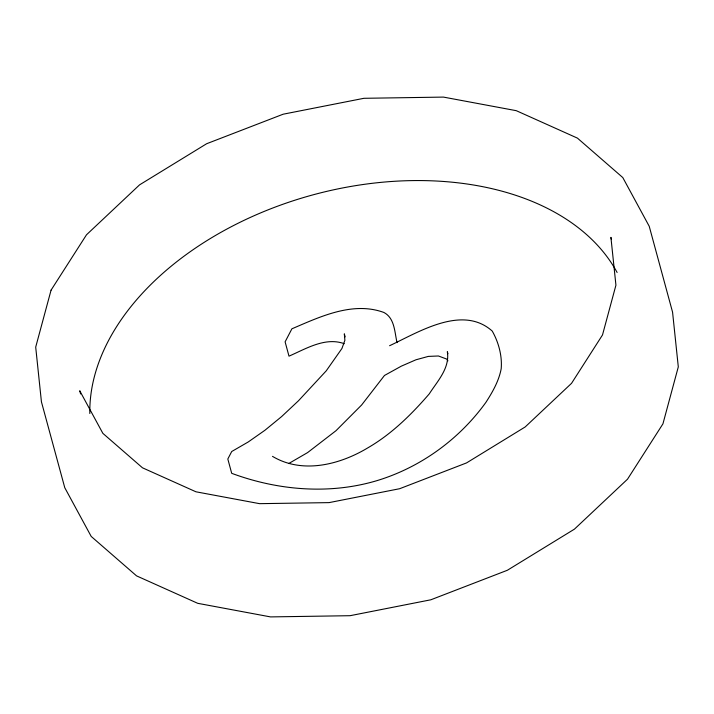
<?xml version="1.0" encoding="UTF-8"?>
<svg xmlns="http://www.w3.org/2000/svg" width="714" height="714" viewBox="0 0 714 714"><rect width="100%" height="100%" fill="white"/><g stroke="black" fill="none" stroke-linecap="round" stroke-linejoin="round"><path stroke-width="1.07" d="M288.688 463.556L307.591 452.596L336.008 430.694L361.632 404.99L384.48 375.466L401.348 366.139L415.959 359.785L428.32 356.402L438.423 355.983L446.803 359.106L447.91 360.829M389.594 345.719C418.904 332.028 462.404 304.414 492.241 331.073C498.586 342.292 502.272 355.777 501.201 368.701C498.89 380.999 492.615 391.941 485.922 402.339C459.334 439.271 420.671 467.34 377.09 480.602C329.582 494.847 277.835 490.447 231.702 473.32L227.82 459.004L231.72 451.516L248.249 441.957L264.876 430.31L281.619 416.583L298.461 400.786L326.218 370.861L341.935 348.486L344.889 340.283L344.318 333.831L345.148 336.901M344.237 343.693C325.272 336.776 305.949 348.78 288.991 356.161L285.109 341.845L291.901 328.806C320.265 316.677 352.894 301.067 383.953 312.491C394.797 318.266 394.539 332.099 397.055 342.649M272.507 456.362C302.397 474.292 339.793 464.725 367.853 447.839C391.683 434.041 411.407 414.548 429.292 393.842C437.45 381.089 450.034 368.121 447.339 351.69L447.901 353.733M611.496 239.485L610.916 237.36L615.932 285.181L602.5 334.964L571.539 383.329L525.174 426.963L466.545 462.913L399.653 488.715L329.065 502.62L259.584 503.665L195.948 491.794L142.488 467.813L102.861 433.353L79.745 390.763L80.611 393.941M89.821 413.522A276.488 182.838 -15.2 0 1 314.526 194.44A276.488 182.838 -15.2 0 1 617.11 272.471M51.069 290.143L35.7 347.111L41.43 401.83L64.769 487.707L91.205 536.437L136.561 575.877L197.733 603.321L270.544 616.905L350.056 615.7L430.828 599.796L507.359 570.272L574.449 529.136L627.508 479.201L662.931 423.857L678.3 366.889L672.57 312.17L649.231 226.293L622.795 177.563L577.439 138.123L516.267 110.679L443.456 97.095L363.944 98.3L283.172 114.204L206.641 143.728L139.551 184.864L86.492 234.799L51.069 290.143"/></g></svg>
